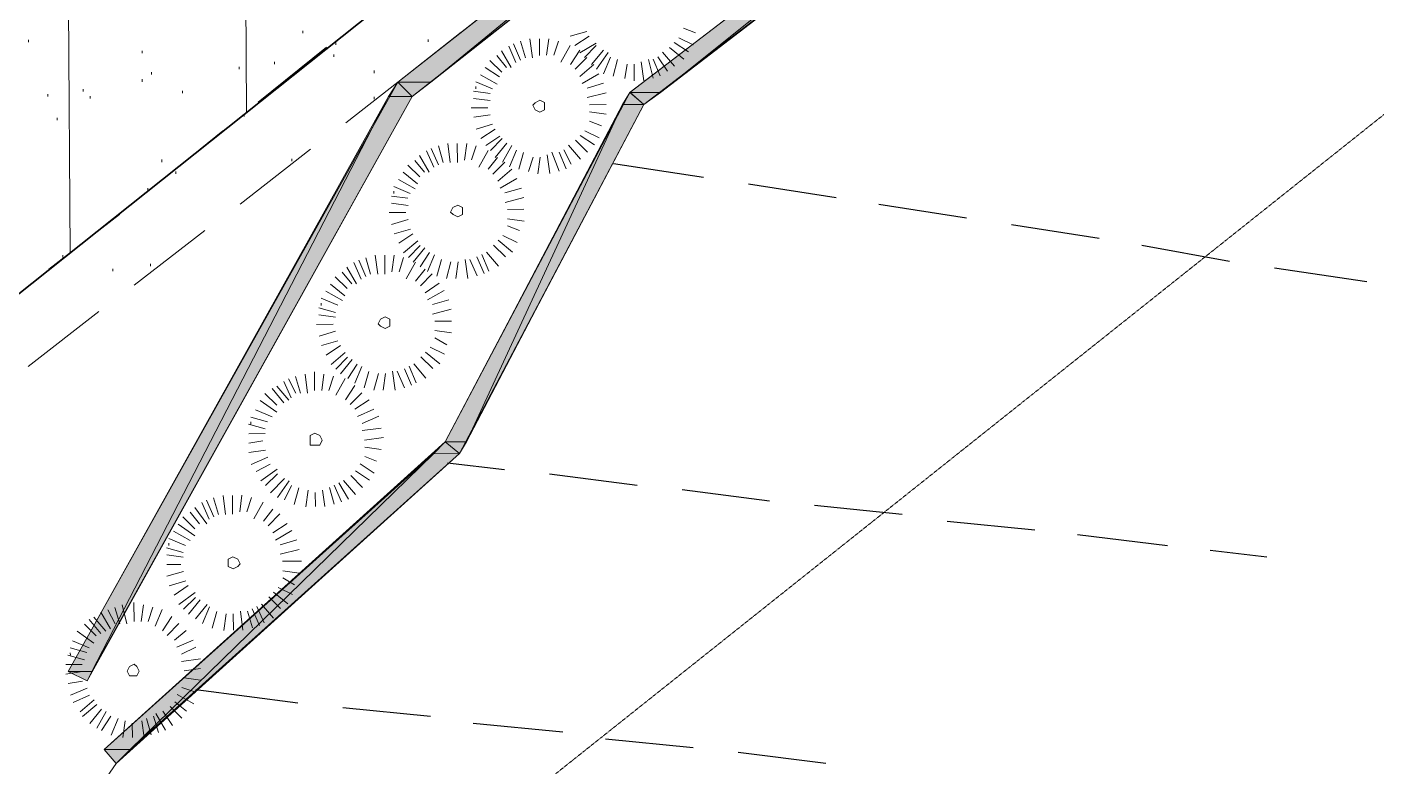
# Model space of a CAD drawing. Header units: inches. Extents: x -5728 to 15181, y 9834 to 15140.
# Drawn here: x 5072.5 to 5529, y 13324.6 to 13574.7 of the extents above; entities that cross this region are included whole.
import ezdxf

# ---------------------------------------------------------------- set-up
doc = ezdxf.new("R2010")
doc.units = ezdxf.units.IN
doc.header["$MEASUREMENT"] = 0
doc.linetypes.add('IMPORT-DASHEDX2 _4_', pattern=[0.1125, 0.075, -0.0375])
for name, color, linetype, lineweight in [('Building Setbacks', 1, 'IMPORT-DASHEDX2 _4_', 9), ('PDF_Geometry', 1, 'Continuous', 9), ('PDF_Solid Fills', 1, 'Continuous', 9), ('site plan converted for PDF_dwg', 1, 'Continuous', 9)]:
    doc.layers.add(name, color=color, linetype=linetype, lineweight=lineweight)

# ---------------------------------------------------------------- blocks, each defined once
blk = doc.blocks.new('site plan converted for PDF_dwg-1480341-SITE PLAN')
at = {"layer": 'PDF_Solid Fills', "lineweight": 15}
for points in [[(3078.52, 3685.8), (3089.72, 3685.8), (3375.32, 3916.2), (3157.55, 3747.15)], [(3089.72, 3685.8), (3375.32, 3916.2), (3386.52, 3916.2), (3157.49, 3738.41)], [(3156.92, 3681.8), (3167.32, 3681.8), (3394.52, 3861), (3157.11, 3681.94)], [(3167.32, 3681.8), (3394.52, 3861), (3404.12, 3861), (3339.62, 3812.19)], [(3075.32, 3681), (3083.32, 3681), (3078.52, 3685.8)], [(3083.32, 3681), (3078.52, 3685.8), (3089.72, 3685.8)], [(2965.72, 3487.4), (2973.72, 3487.4), (3075.32, 3681), (2974.28, 3502.51)], [(2973.72, 3487.4), (3075.32, 3681), (3083.32, 3681), (2974.18, 3488.21)], [(3154.52, 3677.8), (3161.72, 3677.8), (3156.92, 3681.8)], [(3161.72, 3677.8), (3157.11, 3681.8), (3167.32, 3681.8)], [(3093.72, 3564.2), (3100.92, 3564.2), (3154.52, 3677.8), (3117.45, 3608.53)], [(3100.92, 3564.2), (3154.52, 3677.8), (3161.72, 3677.8), (3124.62, 3608.48)], [(3089.72, 3560.2), (3098.52, 3560.2), (3093.72, 3564.2)], [(3098.52, 3560.2), (3093.72, 3564.2), (3100.92, 3564.2)], [(2977.72, 3461), (2986.52, 3461), (3089.72, 3560.2)], [(2986.52, 3461), (3089.72, 3560.2), (3098.52, 3560.2)], [(2972.12, 3484.2), (2965.72, 3487.4), (2973.72, 3487.4)], [(2981.72, 3456.2), (2977.72, 3461), (2986.52, 3461)]]:
    blk.add_hatch(color=155, dxfattribs=at).paths.add_polyline_path(points, flags=0)
at = {"layer": 'Building Setbacks', "color": 147}
blk.add_line((987.35, 1770.42), (4303.47, 4372.18), dxfattribs=at)
at = {"layer": 'PDF_Geometry', "color": 155, "lineweight": 15}
for p, q in [((3027.32, 3676.2), (3027.32, 3759.4)), ((2967.32, 3629), (2967.32, 3712.2)), ((3046.52, 3703.4), (3046.52, 3702.6)), ((3136.92, 3701), (3142.52, 3702.6)), ((3175.32, 3703.4), (3179.32, 3701.8)), ((2953.72, 3701), (2953.72, 3700.2)), ((3031.32, 3679.4), (3054.52, 3697.8)), ((3057.72, 3699.4), (3057.72, 3698.6)), ((3088.92, 3700.2), (3088.92, 3699.4)), ((3116.12, 3697.8), (3118.52, 3692.2)), ((3117.72, 3698.6), (3120.12, 3693)), ((3120.12, 3699.4), (3121.72, 3693.8)), ((3123.32, 3700.2), (3124.12, 3693.8)), ((3126.52, 3700.2), (3126.52, 3694.6)), ((3129.72, 3700.2), (3128.92, 3694.6)), ((3132.92, 3699.4), (3131.32, 3694.6)), ((3136.92, 3697.8), (3133.72, 3692.2)), ((3138.52, 3697.8), (3143.32, 3701)), ((3140.12, 3695.4), (3145.72, 3698.6)), ((3141.72, 3693.8), (3145.72, 3697.8)), ((3176.92, 3695.4), (3172.12, 3698.6)), ((3178.52, 3697.8), (3173.72, 3700.2)), ((2992.12, 3697), (2992.12, 3696.2)), ((3056.92, 3695.4), (3056.92, 3694.6)), ((3112.12, 3694.6), (3115.32, 3690.6)), ((3113.72, 3696.2), (3116.92, 3690.6)), ((3140.12, 3696.2), (3136.92, 3691.4)), ((3142.52, 3693.8), (3138.52, 3689.8)), ((3144.12, 3691.4), (3148.12, 3696.2)), ((3145.72, 3689.8), (3149.72, 3695.4)), ((3148.12, 3688.2), (3150.52, 3693.8)), ((3169.72, 3689), (3166.52, 3693.8)), ((3172.12, 3690.6), (3168.12, 3695.4)), ((3175.32, 3693), (3170.52, 3697)), ((2995.32, 3689.8), (2995.32, 3689)), ((3024.92, 3691.4), (3024.92, 3690.6)), ((3036.92, 3693), (3036.92, 3692.2)), ((3070.52, 3689.8), (3070.52, 3689)), ((3108.12, 3690.6), (3112.92, 3687.4)), ((3109.72, 3693), (3113.72, 3689)), ((3144.92, 3691.4), (3140.12, 3687.4)), ((3151.32, 3687.4), (3152.92, 3693)), ((3155.32, 3686.6), (3156.12, 3691.4)), ((3158.52, 3685.8), (3158.52, 3691.4)), ((3161.72, 3685.8), (3160.92, 3692.2)), ((3164.92, 3686.6), (3163.32, 3693)), ((3167.32, 3687.4), (3164.92, 3693)), ((2972.12, 3684.2), (2972.12, 3683.4)), ((2992.12, 3687.4), (2992.12, 3686.6)), ((3104.92, 3685.8), (3110.52, 3683.4)), ((3104.92, 3684.2), (3104.92, 3683.4)), ((3106.52, 3688.2), (3112.12, 3685)), ((3146.52, 3688.2), (3140.92, 3685)), ((3148.12, 3685), (3142.52, 3683.4)), ((2960.12, 3682.6), (2960.12, 3681.8)), ((2974.52, 3681.8), (2974.52, 3681)), ((3005.72, 3683.4), (3005.72, 3682.6)), ((3070.52, 3681), (3070.52, 3680.2)), ((3104.12, 3682.6), (3109.72, 3681.8)), ((3104.12, 3680.2), (3109.72, 3679.4)), ((3148.92, 3681.8), (3142.52, 3680.2)), ((3026.52, 3675.4), (3026.52, 3674.6)), ((3103.32, 3677), (3108.92, 3677)), ((3148.92, 3677.8), (3143.32, 3677.8)), ((3148.92, 3674.6), (3143.32, 3675.4)), ((2963.32, 3674.6), (2963.32, 3673.8)), ((3104.12, 3673.8), (3109.72, 3674.6)), ((3104.92, 3669.8), (3110.52, 3671.4)), ((3143.32, 3672.2), (3147.32, 3670.6)), ((2996.12, 3651.4), (3019.32, 3669.8)), ((3106.52, 3666.6), (3111.32, 3669.8)), ((3108.12, 3664.2), (3112.92, 3667.4)), ((3109.72, 3662.6), (3113.72, 3666.6)), ((3142.52, 3661.8), (3138.52, 3665.8)), ((3144.92, 3664.2), (3140.12, 3667.4)), ((3146.52, 3666.6), (3141.72, 3669)), ((3048.92, 3663.4), (3024.92, 3645)), ((3088.12, 3662.6), (3090.52, 3657)), ((3089.72, 3663.4), (3092.12, 3657.8)), ((3092.12, 3664.2), (3093.72, 3658.6)), ((3095.32, 3665), (3096.12, 3658.6)), ((3098.52, 3665), (3098.52, 3658.6)), ((3101.72, 3665), (3100.92, 3659.4)), ((3104.92, 3664.2), (3103.32, 3659.4)), ((3108.92, 3662.6), (3105.72, 3657)), ((3111.32, 3660.2), (3115.32, 3665)), ((3113.72, 3658.6), (3116.92, 3664.2)), ((3116.12, 3657), (3118.52, 3662.6)), ((3119.32, 3656.2), (3120.92, 3661.8)), ((3132.92, 3655.4), (3130.52, 3661.8)), ((3135.32, 3656.2), (3132.92, 3661.8)), ((3136.92, 3657.8), (3134.52, 3662.6)), ((3140.12, 3659.4), (3136.12, 3664.2)), ((2967.32, 3659.4), (2967.32, 3658.6)), ((2998.52, 3660.2), (2998.52, 3659.4)), ((3042.52, 3660.2), (3042.52, 3659.4)), ((3081.72, 3657.8), (3085.72, 3653.8)), ((3084.12, 3659.4), (3087.32, 3655.4)), ((3085.72, 3661), (3088.92, 3655.4)), ((3112.12, 3660.2), (3108.92, 3656.2)), ((3114.52, 3658.6), (3110.52, 3654.6)), ((3122.52, 3655.4), (3124.12, 3660.2)), ((3125.72, 3654.6), (3126.52, 3660.2)), ((3129.72, 3654.6), (3128.92, 3661)), ((3003.32, 3656.2), (3003.32, 3655.4)), ((3078.52, 3653), (3084.12, 3649.8)), ((3080.12, 3655.4), (3084.92, 3651.4)), ((3116.92, 3656.2), (3112.12, 3652.2)), ((3118.52, 3653), (3112.92, 3649.8)), ((2993.72, 3650.6), (2993.72, 3649.8)), ((3076.92, 3650.6), (3082.52, 3648.2)), ((3076.92, 3649), (3076.92, 3648.2)), ((3120.12, 3649.8), (3114.52, 3648.2)), ((3076.12, 3647.4), (3081.72, 3646.6)), ((3076.12, 3645), (3081.72, 3644.2)), ((3120.92, 3646.6), (3114.52, 3645)), ((2960.12, 3623.4), (2984.12, 3641.8)), ((3075.32, 3641.8), (3080.92, 3641.8)), ((3076.12, 3637.8), (3081.72, 3639.4)), ((3120.92, 3642.6), (3115.32, 3642.6)), ((3120.92, 3638.6), (3115.32, 3639.4)), ((3012.92, 3636.2), (2988.92, 3617.8)), ((3076.92, 3634.6), (3082.52, 3636.2)), ((3078.52, 3631.4), (3083.32, 3634.6)), ((3118.52, 3631.4), (3113.72, 3633.8)), ((3115.32, 3637), (3119.32, 3635.4)), ((3080.12, 3628.2), (3084.92, 3632.2)), ((3081.72, 3626.6), (3085.72, 3630.6)), ((3083.32, 3625), (3087.32, 3629.8)), ((3114.52, 3626.6), (3110.52, 3630.6)), ((3116.92, 3628.2), (3112.12, 3632.2)), ((2964.92, 3628.2), (2964.92, 3627.4)), ((2994.52, 3625), (2994.52, 3624.2)), ((3063.32, 3625), (3065.72, 3619.4)), ((3064.92, 3625.8), (3067.32, 3620.2)), ((3067.32, 3626.6), (3068.92, 3621)), ((3070.52, 3627.4), (3071.32, 3621)), ((3073.72, 3627.4), (3073.72, 3621)), ((3076.92, 3627.4), (3076.12, 3621.8)), ((3080.12, 3626.6), (3078.52, 3621.8)), ((3084.12, 3625), (3080.92, 3619.4)), ((3085.72, 3623.4), (3088.92, 3628.2)), ((3088.12, 3621.8), (3090.52, 3627.4)), ((3091.32, 3620.2), (3092.92, 3625.8)), ((3094.52, 3619.4), (3096.12, 3625)), ((3097.72, 3619.4), (3098.52, 3625)), ((3101.72, 3619.4), (3100.92, 3625.8)), ((3104.92, 3620.2), (3102.52, 3625.8)), ((3107.32, 3621), (3104.92, 3626.6)), ((3108.92, 3621.8), (3106.52, 3627.4)), ((3112.12, 3623.4), (3108.12, 3628.2)), ((2981.72, 3623.4), (2981.72, 3622.6)), ((3056.92, 3620.2), (3060.92, 3616.2)), ((3059.32, 3621.8), (3062.52, 3617.8)), ((3060.92, 3623.4), (3064.12, 3617.8)), ((3087.32, 3622.6), (3084.12, 3618.6)), ((3089.72, 3621), (3085.72, 3617)), ((3055.32, 3617.8), (3060.12, 3613.8)), ((3092.12, 3617.8), (3087.32, 3614.6)), ((3052.12, 3613), (3057.72, 3610.6)), ((3052.12, 3611.4), (3052.12, 3610.6)), ((3053.72, 3615.4), (3059.32, 3612.2)), ((3093.72, 3615.4), (3088.12, 3612.2)), ((3095.32, 3612.2), (3089.72, 3610.6)), ((2976.92, 3609), (2952.92, 3590.6)), ((3051.32, 3609.8), (3056.92, 3608.2)), ((3051.32, 3607.4), (3056.92, 3606.6)), ((3096.12, 3609), (3089.72, 3607.4)), ((3050.52, 3604.2), (3056.12, 3604.2)), ((3051.32, 3600.2), (3056.92, 3601.8)), ((3096.12, 3605), (3090.52, 3605)), ((3096.12, 3601), (3090.52, 3601.8)), ((3052.12, 3597), (3057.72, 3598.6)), ((3090.52, 3599.4), (3094.52, 3597)), ((3053.72, 3593.8), (3058.52, 3597)), ((3055.32, 3590.6), (3060.12, 3594.6)), ((3056.92, 3589), (3060.92, 3593)), ((3089.72, 3589), (3085.72, 3593)), ((3092.12, 3590.6), (3087.32, 3594.6)), ((3093.72, 3593.8), (3088.92, 3596.2)), ((3049.72, 3588.2), (3049.72, 3581.8)), ((3058.52, 3587.4), (3062.52, 3592.2)), ((3060.92, 3585.8), (3064.12, 3590.6)), ((3063.32, 3584.2), (3065.72, 3589.8)), ((3066.52, 3582.6), (3068.12, 3588.2)), ((3076.92, 3581.8), (3076.12, 3588.2)), ((3080.12, 3582.6), (3077.72, 3588.2)), ((3082.52, 3583.4), (3080.12, 3589)), ((3084.12, 3584.2), (3081.72, 3589.8)), ((3087.32, 3585.8), (3083.32, 3590.6)), ((3039.32, 3585), (3041.72, 3579.4)), ((3040.92, 3585.8), (3043.32, 3581)), ((3043.32, 3586.6), (3044.92, 3581)), ((3046.52, 3587.4), (3047.32, 3581)), ((3052.92, 3587.4), (3052.12, 3581.8)), ((3056.12, 3586.6), (3054.52, 3581.8)), ((3060.12, 3585.8), (3056.92, 3580.2)), ((3069.72, 3581.8), (3071.32, 3587.4)), ((3072.92, 3581.8), (3073.72, 3587.4)), ((3032.92, 3581), (3036.92, 3577)), ((3035.32, 3582.6), (3039.32, 3577.8)), ((3036.92, 3583.4), (3040.92, 3578.6)), ((3063.32, 3583.4), (3060.12, 3578.6)), ((3065.72, 3581), (3061.72, 3577)), ((3029.72, 3575.4), (3035.32, 3573)), ((3031.32, 3578.6), (3036.92, 3574.6)), ((3068.12, 3578.6), (3063.32, 3575.4)), ((3069.72, 3575.4), (3064.12, 3573)), ((3027.32, 3570.6), (3032.92, 3569)), ((3028.12, 3573), (3033.72, 3571.4)), ((3028.12, 3571.4), (3028.12, 3570.6)), ((3071.32, 3573), (3065.72, 3570.6)), ((3027.32, 3567.4), (3032.92, 3567.4)), ((3072.12, 3569), (3065.72, 3568.2)), ((3072.92, 3565.8), (3066.52, 3565)), ((3027.32, 3564.2), (3032.12, 3565)), ((3027.32, 3561), (3032.92, 3561.8)), ((3072.12, 3561.8), (3066.52, 3562.6)), ((3028.12, 3557), (3033.72, 3559.4)), ((3029.72, 3554.6), (3034.52, 3557)), ((3069.72, 3553.8), (3064.92, 3557)), ((3066.52, 3559.4), (3070.52, 3557.8)), ((3031.32, 3551.4), (3036.92, 3555.4)), ((3032.92, 3549.8), (3036.92, 3553.8)), ((3034.52, 3547.4), (3039.32, 3552.2)), ((3065.72, 3549), (3061.72, 3553)), ((3068.12, 3551.4), (3063.32, 3554.6)), ((3036.92, 3545.8), (3040.92, 3551.4)), ((3039.32, 3545), (3041.72, 3549.8)), ((3042.52, 3543.4), (3044.12, 3549)), ((3046.52, 3542.6), (3047.32, 3548.2)), ((3049.72, 3542.6), (3049.72, 3547.4)), ((3052.92, 3542.6), (3052.12, 3548.2)), ((3056.12, 3543.4), (3054.52, 3549)), ((3058.52, 3544.2), (3056.12, 3549.8)), ((3060.92, 3545), (3057.72, 3550.6)), ((3063.32, 3546.6), (3059.32, 3551.4)), ((3008.92, 3542.6), (3012.92, 3537)), ((3011.32, 3544.2), (3013.72, 3538.6)), ((3012.92, 3545), (3015.32, 3539.4)), ((3015.32, 3545.8), (3016.92, 3540.2)), ((3018.52, 3546.6), (3019.32, 3540.2)), ((3021.72, 3546.6), (3021.72, 3540.2)), ((3024.92, 3546.6), (3024.12, 3541)), ((3028.12, 3545.8), (3026.52, 3541)), ((3032.12, 3544.2), (3028.92, 3538.6)), ((3004.92, 3539.4), (3008.92, 3535.4)), ((3007.32, 3541), (3010.52, 3537)), ((3035.32, 3541.8), (3032.12, 3537.8)), ((3037.72, 3540.2), (3033.72, 3536.2)), ((3001.72, 3534.6), (3007.32, 3531.4)), ((3003.32, 3537), (3008.92, 3533)), ((3040.12, 3537), (3035.32, 3533.8)), ((3041.72, 3534.6), (3036.12, 3531.4)), ((2999.32, 3529), (3004.92, 3527.4)), ((3000.12, 3532.2), (3005.72, 3529.8)), ((3000.12, 3530.6), (3000.12, 3529.8)), ((3043.32, 3531.4), (3037.72, 3529.8)), ((2999.32, 3526.6), (3004.92, 3525.8)), ((3044.12, 3528.2), (3037.72, 3526.6)), ((3044.92, 3524.2), (3038.52, 3524.2)), ((2999.32, 3523.4), (3004.12, 3523.4)), ((2999.32, 3519.4), (3004.92, 3521)), ((3044.12, 3520.2), (3038.52, 3521)), ((3000.12, 3516.2), (3005.72, 3517.8)), ((3001.72, 3513), (3006.52, 3516.2)), ((3041.72, 3513), (3036.92, 3515.4)), ((3038.52, 3518.6), (3042.52, 3516.2)), ((2988.12, 3510.6), (2988.12, 3504.2)), ((3003.32, 3509.8), (3008.92, 3513.8)), ((3004.92, 3508.2), (3008.92, 3512.2)), ((3006.52, 3506.6), (3010.52, 3511.4)), ((3037.72, 3508.2), (3033.72, 3512.2)), ((3040.12, 3509.8), (3035.32, 3513.8)), ((2976.92, 3507.4), (2980.12, 3501.8)), ((2979.32, 3508.2), (2981.72, 3503.4)), ((2981.72, 3509), (2983.32, 3503.4)), ((2984.12, 3509.8), (2985.72, 3503.4)), ((2991.32, 3509.8), (2990.52, 3504.2)), ((2994.52, 3509), (2992.92, 3504.2)), ((2997.72, 3508.2), (2995.32, 3502.6)), ((3008.92, 3505), (3012.92, 3509.8)), ((3011.32, 3503.4), (3013.72, 3509)), ((3014.52, 3501.8), (3016.12, 3507.4)), ((3018.52, 3501), (3019.32, 3506.6)), ((3021.72, 3501), (3021.72, 3506.6)), ((3024.92, 3501), (3024.12, 3507.4)), ((3028.12, 3501.8), (3026.52, 3507.4)), ((3030.52, 3502.6), (3028.12, 3508.2)), ((3032.12, 3503.4), (3029.72, 3509)), ((3035.32, 3505), (3031.32, 3509.8)), ((2971.32, 3503.4), (2975.32, 3499.4)), ((2972.92, 3505), (2976.92, 3500.2)), ((2974.52, 3505.8), (2978.52, 3501)), ((3000.92, 3505.8), (2997.72, 3501)), ((3003.32, 3503.4), (2999.32, 3499.4)), ((2967.32, 3497.8), (2972.92, 3495.4)), ((2968.92, 3501), (2974.52, 3497)), ((3005.72, 3501), (3001.72, 3497.8)), ((3008.12, 3497.8), (3002.52, 3495.4)), ((2965.72, 3493), (2971.32, 3491.4)), ((2966.52, 3495.4), (2972.12, 3493.8)), ((2966.52, 3493.8), (2966.52, 3493)), ((3008.92, 3495.4), (3004.12, 3493)), ((2964.92, 3489.8), (2970.52, 3489.8)), ((3010.52, 3491.4), (3004.12, 3490.6)), ((3010.52, 3488.2), (3004.92, 3487.4)), ((2964.92, 3486.6), (2970.52, 3487.4)), ((2965.72, 3483.4), (2970.52, 3484.2)), ((3010.52, 3484.2), (3004.92, 3485)), ((2966.52, 3479.4), (2972.12, 3481.8)), ((2967.32, 3477), (2972.92, 3479.4)), ((3008.12, 3476.2), (3002.52, 3479.4)), ((3004.12, 3481.8), (3008.92, 3480.2)), ((2969.72, 3473.8), (2974.52, 3477.8)), ((2970.52, 3472.2), (2975.32, 3476.2)), ((2972.92, 3469.8), (2976.92, 3474.6)), ((3004.12, 3471.4), (3000.12, 3475.4)), ((3005.72, 3473.8), (3001.72, 3477)), ((2975.32, 3468.2), (2978.52, 3473.8)), ((2976.92, 3467.4), (2980.12, 3472.2)), ((2980.12, 3465.8), (2982.52, 3471.4)), ((2984.12, 3465), (2984.92, 3470.6)), ((2987.32, 3465), (2987.32, 3469.8)), ((2991.32, 3465), (2990.52, 3470.6)), ((2993.72, 3465.8), (2992.12, 3471.4)), ((2996.12, 3466.6), (2994.52, 3472.2)), ((2998.52, 3467.4), (2995.32, 3473)), ((3000.92, 3469), (2997.72, 3473.8))]:
    blk.add_line(p, q, dxfattribs=at)
at = {"layer": 'PDF_Geometry', "color": 165, "lineweight": 25}
for p, q in [((3181.72, 3653), (3151.32, 3657.8)), ((3226.52, 3645.8), (3196.92, 3650.6)), ((3270.52, 3638.6), (3240.92, 3643.4)), ((3315.32, 3631.4), (3285.72, 3636.2)), ((3359.32, 3623.4), (3329.72, 3629)), ((3405.72, 3616.2), (3374.52, 3621)), ((3113.72, 3554.6), (3094.52, 3557)), ((3158.52, 3549), (3128.92, 3553)), ((3203.32, 3543.4), (3173.72, 3547.4)), ((3248.12, 3538.6), (3218.52, 3541.8)), ((3292.92, 3533), (3263.32, 3536.2)), ((3337.72, 3527.4), (3307.32, 3531.4)), ((3371.32, 3523.4), (3352.12, 3525.8)), ((3043.32, 3476.2), (3008.92, 3481)), ((3088.12, 3471.4), (3058.52, 3474.6)), ((3132.92, 3465.8), (3102.52, 3469)), ((3176.92, 3460.2), (3147.32, 3463.4)), ((3221.72, 3454.6), (3192.12, 3458.6))]:
    blk.add_line(p, q, dxfattribs=at)
at = {"layer": 'PDF_Geometry', "color": 157, "lineweight": 35, "flags": 128}
blk.add_lwpolyline([(1834.52, 362.6), (4520.12, 325), (4553.72, 4365.8), (4155.32, 4561), (679.32, 1833.8)], close=True, dxfattribs=at)
at = {"layer": 'PDF_Geometry', "color": 155, "lineweight": 15, "flags": 128}
for points in [[(4090.52, 4273.8), (4061.72, 4280.2), (3989.72, 4261), (3863.32, 4188.2), (3843.32, 4096.2), (3748.92, 4089), (3404.12, 3861), (3161.72, 3677.8), (3098.52, 3560.2), (2981.72, 3456.2), (2940.12, 3397), (2523.32, 3073), (2161.72, 2769.8), (2062.52, 2687.4), (2060.12, 2472.2), (2195.32, 2394.6), (2096.92, 2289), (2048.92, 2209), (2038.52, 2017.8)], [(3100.12, 3702.6), (3078.52, 3685.8), (3060.92, 3672.2)]]:
    blk.add_lwpolyline(points, dxfattribs=at)
for points in [[(2972.12, 3484.2), (3083.32, 3681), (3386.52, 3916.2), (3712.92, 4128.2), (3708.92, 4133.8), (3382.52, 3921.8), (3078.52, 3685.8), (2965.72, 3487.4)], [(2977.72, 3461), (3093.72, 3564.2), (3156.92, 3681.8), (3400.92, 3865.8), (3745.72, 4093.8), (3748.92, 4089), (3404.12, 3861), (3161.72, 3677.8), (3098.52, 3560.2), (2981.72, 3456.2)], [(3128.12, 3677.8), (3128.12, 3678.6), (3126.52, 3679.4), (3124.92, 3678.6), (3124.12, 3677.8), (3124.92, 3676.2), (3126.52, 3675.4), (3128.12, 3676.2)], [(3100.12, 3641.8), (3100.12, 3643.4), (3098.52, 3644.2), (3096.92, 3643.4), (3096.12, 3641.8), (3096.92, 3641), (3098.52, 3640.2), (3100.12, 3641)], [(3075.32, 3604.2), (3075.32, 3605.8), (3073.72, 3606.6), (3072.12, 3605.8), (3071.32, 3604.2), (3072.12, 3603.4), (3073.72, 3602.6), (3075.32, 3603.4)], [(3052.12, 3565), (3051.32, 3566.6), (3049.72, 3567.4), (3048.12, 3566.6), (3048.12, 3563.4), (3051.32, 3563.4)], [(3024.12, 3523.4), (3023.32, 3525), (3021.72, 3525.8), (3020.12, 3525), (3020.12, 3522.6), (3021.72, 3521.8), (3023.32, 3522.6)], [(2989.72, 3487.4), (2988.92, 3489), (2988.12, 3489.8), (2986.52, 3489), (2985.72, 3487.4), (2986.52, 3485.8), (2988.92, 3485.8)]]:
    blk.add_lwpolyline(points, close=True, dxfattribs=at)
at = {"layer": 'PDF_Solid Fills', "color": 155, "lineweight": 15}
for p, q in [((3089.72, 3685.8), (3375.32, 3916.2)), ((3089.72, 3685.8), (3375.32, 3916.2)), ((3394.52, 3861), (3157.11, 3681.94)), ((3167.32, 3681.8), (3394.52, 3861)), ((3167.32, 3681.8), (3394.52, 3861)), ((3339.62, 3812.19), (3167.32, 3681.8)), ((3157.55, 3747.15), (3078.52, 3685.8)), ((3157.49, 3738.41), (3089.72, 3685.8)), ((3078.52, 3685.8), (3075.32, 3681)), ((3078.52, 3685.8), (3089.72, 3685.8)), ((3083.32, 3681), (3078.52, 3685.8)), ((3083.32, 3681), (3078.52, 3685.8)), ((3078.52, 3685.8), (3089.72, 3685.8)), ((3089.72, 3685.8), (3083.32, 3681)), ((2973.72, 3487.4), (3075.32, 3681)), ((2973.72, 3487.4), (3075.32, 3681)), ((3083.32, 3681), (2974.18, 3488.21)), ((3075.32, 3681), (2974.28, 3502.51)), ((3075.32, 3681), (3083.32, 3681)), ((3075.32, 3681), (3083.32, 3681)), ((3156.92, 3681.8), (3154.52, 3677.8)), ((3157.11, 3681.94), (3156.92, 3681.8)), ((3156.92, 3681.8), (3167.32, 3681.8)), ((3161.72, 3677.8), (3156.92, 3681.8)), ((3161.72, 3677.8), (3157.11, 3681.8)), ((3157.11, 3681.8), (3167.32, 3681.8)), ((3167.32, 3681.8), (3161.72, 3677.8)), ((3100.92, 3564.2), (3154.52, 3677.8)), ((3100.92, 3564.2), (3154.52, 3677.8)), ((3154.52, 3677.8), (3117.45, 3608.53)), ((3161.72, 3677.8), (3124.62, 3608.48)), ((3154.52, 3677.8), (3161.72, 3677.8)), ((3154.52, 3677.8), (3161.72, 3677.8)), ((3117.45, 3608.53), (3093.72, 3564.2)), ((3124.62, 3608.48), (3100.92, 3564.2)), ((3093.72, 3564.2), (3089.72, 3560.2)), ((3093.72, 3564.2), (3100.92, 3564.2)), ((3098.52, 3560.2), (3093.72, 3564.2)), ((3098.52, 3560.2), (3093.72, 3564.2)), ((3093.72, 3564.2), (3100.92, 3564.2)), ((3100.92, 3564.2), (3098.52, 3560.2)), ((3089.72, 3560.2), (2977.72, 3461)), ((2986.52, 3461), (3089.72, 3560.2)), ((2986.52, 3461), (3089.72, 3560.2)), ((3098.52, 3560.2), (2986.52, 3461)), ((3089.72, 3560.2), (3098.52, 3560.2)), ((3089.72, 3560.2), (3098.52, 3560.2)), ((2974.28, 3502.51), (2965.72, 3487.4)), ((2974.18, 3488.21), (2973.72, 3487.4)), ((2972.12, 3484.2), (2965.72, 3487.4)), ((2965.72, 3487.4), (2973.72, 3487.4)), ((2965.72, 3487.4), (2973.72, 3487.4)), ((2973.72, 3487.4), (2972.12, 3484.2)), ((2981.72, 3456.2), (2977.72, 3461)), ((2977.72, 3461), (2986.52, 3461)), ((2977.72, 3461), (2986.52, 3461)), ((2986.52, 3461), (2981.72, 3456.2))]:
    blk.add_line(p, q, dxfattribs=at)

msp = doc.modelspace()

# ---------------------------------------------------------------- block references
at = {"layer": 'site plan converted for PDF_dwg', "color": 147, "linetype": 'IMPORT-DASHEDX2 _4_', "rotation": 0.383349167194431}
msp.add_blockref('site plan converted for PDF_dwg-1480341-SITE PLAN', (2144.04, 9849.68), dxfattribs=at)

doc.saveas('drawing.dxf')
